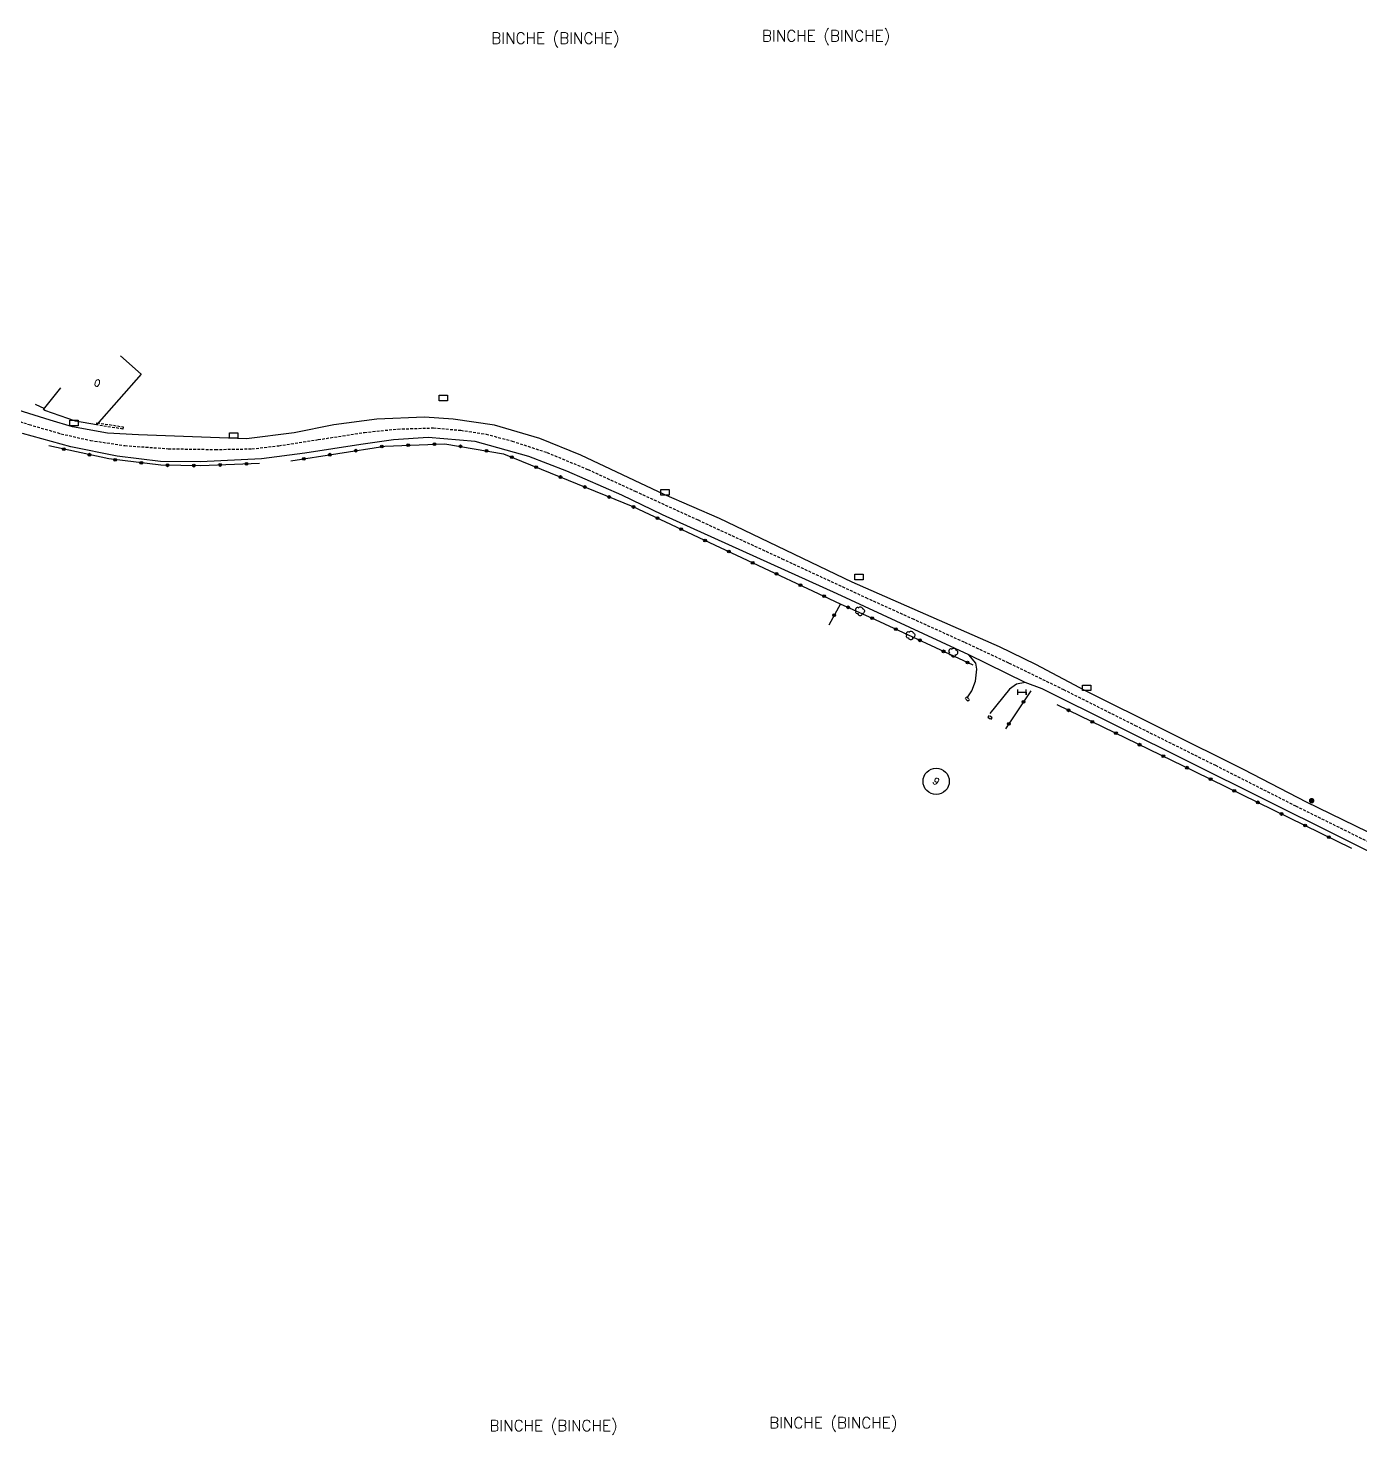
# Model space of a CAD drawing. Header units: millimetres. Extents: x 137000 to 138000, y 120000 to 120992.
# Drawn here: x 137380.6 to 137621, y 120735.1 to 120989 of the extents above; entities that cross this region are included whole.
import ezdxf
from ezdxf.enums import TextEntityAlignment as Align

# ---------------------------------------------------------------- set-up
doc = ezdxf.new("R2010")
doc.units = ezdxf.units.MM
doc.linetypes.add('DASHED', pattern=[0.75, 0.5, -0.25])
doc.layers.get('0').update_dxf_attribs({"linetype": 'CONTINUOUS'})
for name, color, linetype in [('W0001', 6, 'DASHED'), ('W0008', 7, 'CONTINUOUS'), ('W0100', 7, 'CONTINUOUS'), ('W0112', 1, 'DASHED'), ('W0300', 7, 'CONTINUOUS'), ('W0322', 7, 'CONTINUOUS'), ('W0980', 7, 'CONTINUOUS'), ('W0991', 7, 'CONTINUOUS'), ('W1102', 7, 'CONTINUOUS'), ('W1471', 7, 'CONTINUOUS'), ('W1473', 7, 'CONTINUOUS'), ('W1474', 7, 'CONTINUOUS')]:
    doc.layers.add(name, color=color, linetype=linetype)
doc.styles.get("Standard").update_dxf_attribs({"font": 'romans.shx', "width": 0.85})

# ---------------------------------------------------------------- blocks, each defined once
blk = doc.blocks.new('T1471')
at = {"color": 0, "linetype": 'Continuous', "flags": 128}
blk.add_lwpolyline([(-0.75, -0.5), (-0.75, 0.5), (0.75, 0.5), (0.75, -0.5), (-0.75, -0.5)], dxfattribs=at)
blk = doc.blocks.new('T1474')
at = {"color": 0, "linetype": 'Continuous', "flags": 128}
for points in [[(-0.75, -0.5), (-0.75, 0.5)], [(-0.75, 0), (0.75, 0)], [(0.75, 0), (0.75, -0.5), (0.75, 0.5)]]:
    blk.add_lwpolyline(points, dxfattribs=at)
blk = doc.blocks.new('T300')
for p, q in [((-0.8, 0.51), (-0.86, 0.34)), ((-0.86, 0.34), (-0.86, 0.17)), ((-0.86, 0.17), (-0.74, 0.06)), ((-0.69, 0.63), (-0.8, 0.51)), ((-0.8, -0.06), (-0.74, 0.06)), ((-0.74, 0.06), (-0.69, 0.11)), ((-0.57, 0.69), (-0.69, 0.63)), ((-0.46, 0.69), (-0.57, 0.69)), ((-0.29, 0.63), (-0.46, 0.69)), ((-0.29, 0.63), (-0.17, 0.74)), ((-0.23, 0.57), (-0.29, 0.63)), ((-0.17, 0.74), (-0.06, 0.8)), ((-0.06, 0.8), (0.06, 0.8)), ((0.06, 0.8), (0.23, 0.74)), ((0.23, 0.74), (0.34, 0.63)), ((0.34, 0.63), (0.4, 0.51)), ((0.46, 0.46), (0.34, 0.46)), ((0.4, 0.51), (0.4, 0.46)), ((0.57, 0.4), (0.46, 0.46)), ((0.57, 0.4), (0.69, 0.29)), ((0.69, 0.29), (0.74, 0.17)), ((0.74, 0.06), (0.69, -0.17)), ((0.74, 0.17), (0.74, 0.06)), ((-0.8, -0.17), (-0.8, -0.06)), ((-0.8, -0.23), (-0.8, -0.17)), ((-0.74, -0.34), (-0.8, -0.23)), ((-0.69, -0.4), (-0.74, -0.34)), ((-0.51, -0.46), (-0.69, -0.4)), ((-0.4, -0.46), (-0.51, -0.46)), ((-0.4, -0.46), (-0.34, -0.46)), ((-0.34, -0.46), (-0.34, -0.4)), ((-0.34, -0.51), (-0.34, -0.46)), ((-0.29, -0.63), (-0.34, -0.51)), ((-0.17, -0.74), (-0.29, -0.63)), ((-0.06, -0.8), (-0.17, -0.74)), ((0.06, -0.8), (-0.06, -0.8)), ((0.17, -0.74), (0.06, -0.8)), ((0.23, -0.69), (0.17, -0.74)), ((0.29, -0.46), (0.23, -0.46)), ((0.29, -0.63), (0.23, -0.69)), ((0.46, -0.4), (0.29, -0.46)), ((0.34, -0.51), (0.29, -0.63)), ((0.34, -0.51), (0.34, -0.46)), ((0.57, -0.34), (0.46, -0.4)), ((0.63, -0.29), (0.57, -0.34)), ((0.69, -0.17), (0.63, -0.29))]:
    blk.add_line(p, q)
blk = doc.blocks.new('t322o')
at = {"color": 0, "linetype": 'Continuous'}
for radius in [0.25, 0.15]:
    blk.add_circle((0, 0), radius, dxfattribs=at)
blk = doc.blocks.new('T1473')
at = {"color": 0, "linetype": 'Continuous', "const_width": 0.5, "flags": 128}
blk.add_lwpolyline([(-0.25, 0, 1), (0.25, 0, 1)], format="xyb", close=True, dxfattribs=at)

msp = doc.modelspace()

# ---------------------------------------------------------------- linework, layer by layer
at = {"layer": 'W0001'}
msp.add_lwpolyline([(137374.08, 120919.59), (137380.77, 120917.44), (137386.52, 120915.77), (137391.85, 120914.57), (137398.06, 120913.64), (137405.9, 120913.07), (137414.38, 120912.93), (137420.99, 120913.05), (137425.82, 120913.61), (137432.92, 120914.71), (137441.29, 120916.01), (137447.33, 120916.63), (137453.76, 120916.83), (137458.69, 120916.4), (137463.3, 120915.71), (137467.96, 120914.45), (137474.24, 120912.4), (137481.66, 120909.32), (137490.16, 120905.41), (137501.52, 120900.21), (137516.68, 120893.22), (137531.8, 120886.21), (137540.18, 120882.42), (137549.64, 120878.14), (137557.65, 120874.39), (137567.47, 120869.62), (137580.42, 120863.13), (137594.92, 120855.92), (137609.39, 120848.6), (137623.8, 120841.49)], dxfattribs=at)
at = {"layer": 'W0008'}
for points in [[(137626.82, 120841.77), (137611.39, 120849.24), (137600.12, 120855.13), (137571.44, 120869.38), (137562.49, 120874.13), (137555.94, 120877.29), (137529.34, 120888.98), (137505.37, 120900.5), (137495.42, 120904.79), (137480.38, 120911.92), (137472.98, 120914.9), (137464.77, 120917.35), (137457.33, 120918.42), (137452.14, 120918.77), (137443.57, 120918.38), (137435.76, 120917.4), (137428.62, 120915.94), (137420.01, 120914.84), (137400.5, 120915.59), (137394.95, 120915.87), (137388.63, 120917.04), (137384.6, 120918.21), (137373.92, 120921.55)], [(137653.63, 120824.77), (137617.18, 120843.05), (137563.64, 120869.7), (137560.59, 120870.87), (137550.38, 120875.86), (137526.67, 120886.9), (137495.09, 120901.15), (137487.79, 120904.67), (137477.86, 120909.01), (137470.98, 120911.69), (137461.27, 120914.36), (137452.8, 120915.08), (137446.54, 120914.66), (137440.66, 120913.83), (137430.55, 120912.24), (137422.71, 120911.24), (137411.72, 120910.68), (137404.47, 120910.79), (137396.69, 120911.7), (137388.33, 120913.4), (137379.56, 120915.83)], [(137550.22, 120868.26), (137550.95, 120869.36), (137551.63, 120871.13), (137551.86, 120873.3), (137551.7, 120874.36), (137550.41, 120875.89)], [(137560.59, 120870.86), (137559, 120870.58), (137557.75, 120869.69), (137554.18, 120865.27)]]:
    msp.add_lwpolyline(points, dxfattribs=at)
at = {"layer": 'W0100'}
msp.add_lwpolyline([(137397.26, 120929.85), (137401.01, 120926.55), (137392.95, 120917.37), (137389.15, 120918.02), (137383.61, 120919.95), (137383.36, 120920.14), (137386.48, 120924.05)], dxfattribs=at)
at = {"layer": 'W0112'}
for p, q in [((137392.95, 120917.37), (137393.02, 120917.77)), ((137397.71, 120916.62), (137392.95, 120917.37)), ((137550.02, 120868.27), (137550.5, 120867.76)), ((137550.5, 120867.76), (137550.2, 120867.48)), ((137554.1, 120864.93), (137553.85, 120864.62)), ((137554.64, 120864.48), (137554.1, 120864.93))]:
    msp.add_line(p, q, dxfattribs=at)
for points in [[(137393.02, 120917.77), (137397.77, 120917.01), (137397.71, 120916.62)], [(137550.2, 120867.48), (137549.73, 120867.99), (137550.02, 120868.27)], [(137553.85, 120864.62), (137554.39, 120864.17), (137554.64, 120864.48)]]:
    msp.add_lwpolyline(points, dxfattribs=at)
at = {"layer": 'W0322'}
for p, q in [((137381.86, 120921.14), (137383.52, 120920.36)), ((137527.24, 120885.09), (137525.13, 120881.23)), ((137561.58, 120869.34), (137557.01, 120862.5))]:
    msp.add_line(p, q, dxfattribs=at)
for points in [[(137422.38, 120910.42), (137411.77, 120910.01), (137404.54, 120910.1), (137395.14, 120911.22), (137384.3, 120913.6)], [(137428.02, 120910.89), (137444.97, 120913.54), (137455.82, 120913.98), (137466.41, 120912.16), (137489.73, 120902.63), (137527.19, 120885.08), (137533.47, 120882.25), (137551.13, 120874.03)], [(137566.28, 120866.89), (137591.18, 120854.82), (137619.49, 120840.95)]]:
    msp.add_lwpolyline(points, dxfattribs=at)
at = {"layer": 'W1102'}
msp.add_circle((137544.51, 120853.03), 2.37, dxfattribs=at)

# ---------------------------------------------------------------- block references
at = {"layer": 'W0300'}
for p in [(137530.81, 120883.71), (137539.94, 120879.35), (137547.65, 120876.25)]:
    msp.add_blockref('T300', p, dxfattribs=at)
at = {"layer": 'W0322'}
for p, rotation in [((137387.02, 120913), 167.659267421939), ((137391.66, 120911.99), 167.659267421939), ((137435.06, 120911.99), 8.897365192941265), ((137439.75, 120912.72), 8.897365192941265), ((137444.45, 120913.46), 8.897365192941265), ((137449.18, 120913.71), 2.338660535578362), ((137453.93, 120913.91), 2.338660535578362), ((137458.64, 120913.5), 350.2203310232939), ((137463.32, 120912.69), 350.2203310232939), ((137467.9, 120911.55), 337.783157153917), ((137396.32, 120911.08), 173.1564742594442), ((137401.03, 120910.52), 173.1564742594442), ((137405.76, 120910.08), 179.31936563951), ((137410.51, 120910.02), 179.31936563951), ((137415.26, 120910.14), 182.2040850126808), ((137420, 120910.33), 182.2040850126808), ((137430.37, 120911.25), 8.897365192941265), ((137472.3, 120909.75), 337.783157153917), ((137476.7, 120907.96), 337.783157153917), ((137481.1, 120906.16), 337.783157153917), ((137485.49, 120904.36), 337.783157153917), ((137489.89, 120902.56), 334.8964061882384), ((137494.19, 120900.54), 334.8964061882384), ((137498.49, 120898.53), 334.8964061882384), ((137502.79, 120896.51), 334.8964061882384), ((137507.09, 120894.5), 334.8964061882384), ((137511.39, 120892.48), 334.8964061882384), ((137515.7, 120890.47), 334.8964061882384), ((137520, 120888.45), 334.8964061882384), ((137524.3, 120886.44), 334.8964061882384), ((137528.61, 120884.44), 335.6929250271284), ((137526.1, 120883.01), 241.3915419065389), ((137532.94, 120882.49), 335.6929250271284), ((137537.25, 120880.49), 335.0610062315975), ((137541.55, 120878.49), 335.0610062315975), ((137545.86, 120876.49), 335.0610062315975), ((137550.17, 120874.48), 335.0610062315975), ((137560.26, 120867.37), 236.2425200470056), ((137568.42, 120865.85), 334.1425259588681), ((137557.62, 120863.42), 236.2425200470056), ((137572.7, 120863.78), 334.1425259588681), ((137576.97, 120861.71), 334.1425259588681), ((137581.24, 120859.64), 334.1425259588681), ((137585.52, 120857.57), 334.1425259588681), ((137589.79, 120855.49), 334.1425259588681), ((137594.06, 120853.41), 333.8934952301103), ((137598.33, 120851.32), 333.8934952301103), ((137602.59, 120849.23), 333.8934952301103), ((137606.86, 120847.14), 333.8934952301103), ((137611.12, 120845.05), 333.8934952301103), ((137615.39, 120842.96), 333.8934952301103)]:
    msp.add_blockref('t322o', p, dxfattribs=dict(at, rotation=rotation))
at = {"layer": 'W1471'}
for p in [(137455.55, 120922.23), (137388.86, 120917.72), (137417.71, 120915.47), (137495.56, 120905.21), (137530.58, 120889.92), (137571.69, 120869.91)]:
    msp.add_blockref('T1471', p, dxfattribs=at)
at = {"layer": 'W1473'}
msp.add_blockref('T1473', (137612.29, 120849.53), dxfattribs=at)
at = {"layer": 'W1474'}
msp.add_blockref('T1474', (137559.98, 120869.13), dxfattribs=at)

# ---------------------------------------------------------------- texts
at = {"layer": 'W0980'}
for p in [(137475.79, 120987.04), (137524.66, 120987.47), (137475.44, 120736.58), (137525.94, 120737.1)]:
    msp.add_text('BINCHE (BINCHE)', height=2, dxfattribs=at).set_placement(p, align=Align.MIDDLE)
at = {"layer": 'W0991'}
for s, rotation, p in [('0', 340.8724, (137393.07, 120924.93)), ('9', 322.9698, (137544.51, 120853.03))]:
    msp.add_text(s, height=1.25, rotation=rotation, dxfattribs=at).set_placement(p, align=Align.MIDDLE)

doc.saveas('drawing.dxf')
